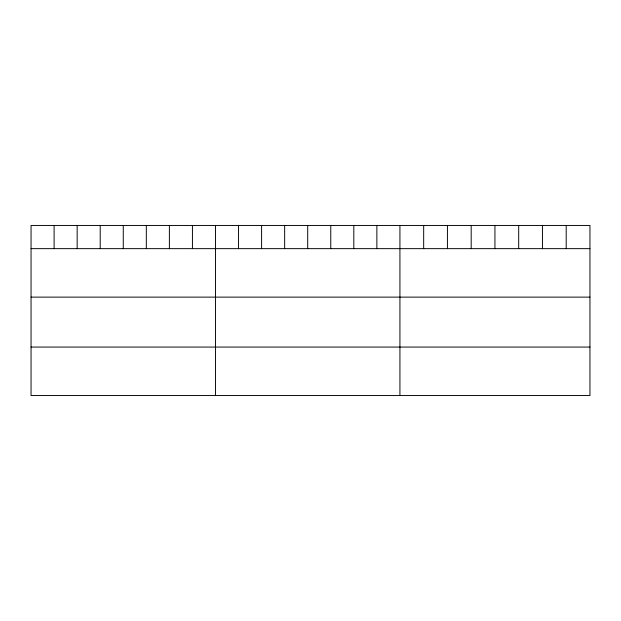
<?xml version="1.0" encoding="UTF-8"?>
<svg xmlns="http://www.w3.org/2000/svg" width="621" height="621" viewBox="0 0 621 621"><rect width="100%" height="100%" fill="white"/><g stroke="black" fill="none" stroke-linecap="round" stroke-linejoin="round"><path stroke-width="0.93" d="M589.95 248.648L589.95 395.546L31.05 395.546L31.05 225.454L589.95 225.454L589.95 248.648L31.05 248.648M31.05 297.125L589.95 297.125M31.05 347.069L589.95 347.069M566.197 225.454L566.197 248.648M542.443 225.454L542.443 248.648M518.69 225.454L518.69 248.648M494.937 225.454L494.937 248.648M471.184 225.454L471.184 248.648M447.43 225.454L447.43 248.648M423.677 225.454L423.677 248.648M399.924 225.454L399.924 395.546M376.869 225.454L376.869 248.648M353.815 225.454L353.815 248.648M330.76 225.454L330.76 248.648M307.705 225.454L307.705 248.648M284.651 225.454L284.651 248.648M261.596 225.454L261.596 248.648M238.542 225.454L238.542 248.648M215.487 225.454L215.487 395.546M192.432 225.454L192.432 248.648M169.378 225.454L169.378 248.648M146.323 225.454L146.323 248.648M123.269 225.454L123.269 248.648M100.214 225.454L100.214 248.648M77.159 225.454L77.159 248.648M54.105 225.454L54.105 248.648"/></g></svg>
